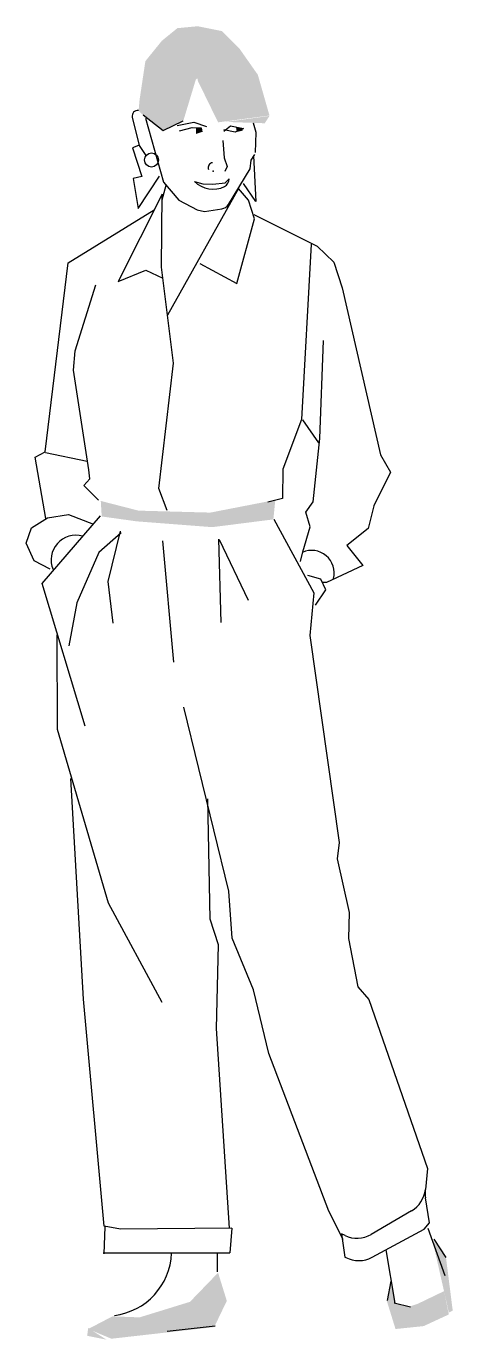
# Model space of a CAD drawing. Extents: x 12.25 to 12.84, y 4 to 5.81.
import ezdxf

# ---------------------------------------------------------------- set-up
doc = ezdxf.new("R2010")
doc.units = 0
doc.header["$LTSCALE"] = 25
doc.layers.get('0').update_dxf_attribs({"linetype": 'CONTINUOUS'})

# ---------------------------------------------------------------- blocks, each defined once
blk = doc.blocks.new('HUM6')
at = {"color": 0}
for p, q in [((-3.189163, 64.64832), (-2.130133, 63.80764)), ((-3.756781, 64.51802), (-3.402409, 63.02966)), ((-3.056215, 64.4774), (-2.106385, 61.07536)), ((-2.130133, 63.80764), (-1.068186, 64.32437)), ((-1.376685, 64.08549), (-0.50371, 64.24902)), ((-1.251811, 63.80576), (-0.589849, 63.97543)), ((-0.589849, 63.97543), (-0.110813, 63.95159)), ((-0.50371, 64.24902), (0.16311, 64.02515)), ((-0.110813, 63.95159), (-0.082725, 63.75191)), ((1.086557, 63.78932), (1.435065, 64.06804)), ((1.435065, 64.06804), (2.136288, 63.92965)), ((2.799102, 63.70296), (2.657353, 64.19909)), ((1.035251, 63.28724), (1.10741, 62.36314)), ((1.691007, 63.73669), (1.086704, 63.85776)), ((2.136288, 63.92965), (1.691007, 63.73669)), ((2.762032, 62.65616), (2.809927, 63.71119)), ((-3.425393, 63.02307), (-3.756447, 62.90401)), ((-3.756447, 62.90401), (-3.257809, 61.38582)), ((-3.402409, 63.02966), (-3.048037, 62.4981)), ((2.531722, 62.24471), (2.73716, 62.55287)), ((1.10741, 62.36314), (1.266124, 61.90652)), ((1.266124, 61.90652), (1.145789, 61.64442)), ((2.480363, 61.78248), (2.531722, 62.24471)), ((2.66467, 62.46815), (2.779281, 60.06676)), ((-3.257809, 61.38582), (-3.720029, 61.27275)), ((-3.720029, 61.27275), (-3.443945, 59.69801)), ((-3.443945, 59.69801), (-2.316699, 61.40662)), ((1.167316, 61.04552), (1.378819, 61.26749)), ((1.336307, 59.90623), (2.480363, 61.78248)), ((-1.987915, 60.90937), (-2.193353, 60.13897)), ((-2.106385, 61.07536), (-1.287106, 60.13824)), ((1.86813, 60.7403), (-1.889438, 54.04268)), ((-0.469412, 61.11747), (-0.030508, 60.99676)), ((-0.030508, 60.99676), (0.505562, 60.97279)), ((0.505562, 60.97279), (1.167316, 61.04552)), ((2.397288, 60.13033), (1.86813, 60.7403)), ((2.779281, 60.06676), (2.131104, 61.00352)), ((-2.17047, 60.44813), (-4.501705, 55.82196)), ((-2.207273, 56.59269), (-2.17047, 60.44813)), ((-1.287106, 60.13824), (-0.324347, 59.61716)), ((2.714558, 59.14295), (2.397288, 60.13033)), ((-7.157355, 56.82006), (-2.60423, 59.62538)), ((-0.324347, 59.61716), (0.057596, 59.53079)), ((0.057596, 59.53079), (0.984817, 59.67225)), ((1.783241, 55.7172), (2.714558, 59.14295)), ((2.685801, 59.36858), (6.030833, 57.69286)), ((5.72307, 57.79618), (5.206957, 48.52923)), ((6.030833, 57.69286), (6.913057, 56.85256)), ((-8.36516, 46.81886), (-7.157355, 56.82006)), ((-4.501705, 55.82196), (-3.046015, 56.4348)), ((-3.046015, 56.4348), (-2.134379, 56.01078)), ((-1.573711, 51.50958), (-2.207273, 56.59269)), ((-0.182151, 56.78226), (1.783241, 55.7172)), ((6.913057, 56.85256), (7.354993, 55.48849)), ((-6.785229, 52.16527), (-5.682688, 55.64769)), ((7.354993, 55.48849), (9.389229, 46.64952)), ((-6.872974, 51.14454), (-6.785229, 52.16527)), ((6.168685, 47.52906), (6.373743, 52.71304)), ((-2.352209, 44.88388), (-1.573711, 51.50958)), ((-6.057344, 45.85572), (-6.872974, 51.14454)), ((5.206957, 48.52923), (4.214594, 45.89068)), ((5.264923, 48.5121), (6.100699, 47.28977)), ((5.824953, 44.16478), (6.168685, 47.52906)), ((-8.90188, 46.54054), (-8.36516, 46.81886)), ((-8.356495, 46.7855), (-6.148036, 46.32326)), ((9.389229, 46.64952), (9.923387, 45.73582)), ((-8.332812, 43.29407), (-8.90188, 46.54054)), ((4.214594, 45.89068), (4.199878, 44.35078)), ((-6.332885, 45.02932), (-6.012722, 45.38794)), ((-6.012722, 45.38794), (-6.057344, 45.85572)), ((9.923387, 45.73582), (9.029845, 43.96398)), ((-5.547483, 44.25196), (-6.332885, 45.02932)), ((-1.909856, 43.71373), (-2.352209, 44.88388)), ((4.199878, 44.35078), (3.412392, 44.15856)), ((5.441661, 43.62378), (5.824953, 44.16478)), ((9.029845, 43.96398), (8.742101, 42.76688)), ((-9.097281, 42.79441), (-8.257742, 43.32302)), ((-8.539834, 39.84965), (-5.446599, 43.42475)), ((-8.257742, 43.32302), (-7.145187, 43.50314)), ((-7.145187, 43.50314), (-5.807989, 42.98592)), ((3.741253, 43.25671), (5.854544, 39.35674)), ((5.662427, 42.84764), (5.441661, 43.62378)), ((-9.3785, 41.97943), (-9.097281, 42.79441)), ((-4.353472, 42.52696), (-5.530602, 41.49147)), ((-4.393211, 42.6126), (-5.060505, 39.96194)), ((5.266036, 41.5196), (5.662427, 42.84764)), ((8.742101, 42.76688), (7.610892, 41.86817)), ((-8.952755, 41.04315), (-9.3785, 41.97943)), ((-2.16425, 42.11161), (-1.584886, 35.69402)), ((0.807403, 42.19078), (0.923403, 37.78178)), ((0.847302, 42.17928), (2.374627, 38.97068)), ((7.610892, 41.86817), (8.458394, 40.79411)), ((-8.115275, 40.61359), (-8.952755, 41.04315)), ((-5.530602, 41.49147), (-6.694115, 38.83047)), ((5.150878, 41.01224), (5.266036, 41.5196)), ((8.458394, 40.79411), (6.534425, 39.9028)), ((-6.263285, 32.29913), (-8.539834, 39.84965)), ((-5.060505, 39.96194), (-4.797213, 37.74274)), ((6.22113, 40.08598), (5.537115, 40.26997)), ((6.49368, 39.52076), (6.22113, 40.08598)), ((6.534425, 39.9028), (6.332715, 39.8942)), ((5.854544, 39.35674), (5.638652, 37.09294)), ((5.95008, 38.69493), (6.49368, 39.52076)), ((-6.694115, 38.83047), (-7.126761, 36.55574)), ((-7.718019, 32.13115), (-7.740181, 37.12991)), ((5.638652, 37.09294), (7.194984, 26.15043)), ((1.349142, 23.57364), (-1.025386, 33.30308)), ((-5.011542, 22.93712), (-7.718019, 32.13115)), ((-6.339948, 17.85823), (-7.021148, 29.5287)), ((0.359279, 22.09858), (0.236065, 28.45816)), ((7.194984, 26.15043), (7.090472, 25.28944)), ((7.090472, 25.28944), (7.723148, 22.44778)), ((-2.176836, 17.67818), (-5.011542, 22.93712)), ((1.526306, 21.08657), (1.349142, 23.57364)), ((7.723148, 22.44778), (7.685973, 21.07333)), ((0.801227, 20.74022), (0.359279, 22.09858)), ((2.655423, 18.35791), (1.526306, 21.08657)), ((7.685973, 21.07333), (8.188084, 18.51712)), ((0.700437, 16.30317), (0.801227, 20.74022)), ((3.46948, 14.99114), (2.655423, 18.35791)), ((8.188084, 18.51712), (8.762681, 17.84288)), ((-5.247871, 5.855881), (-6.339948, 17.85823)), ((8.762681, 17.84288), (11.88605, 8.898906)), ((1.395105, 5.748771), (0.700437, 16.30317)), ((6.656868, 6.645885), (3.46948, 14.99114)), ((11.88605, 8.898906), (11.76465, 7.79061)), ((11.97684, 6.029889), (11.76898, 7.34712)), ((7.417912, 5.149953), (6.656868, 6.645885)), ((11.03057, 6.658967), (8.899243, 5.413056)), ((-5.219452, 5.810192), (-5.262453, 4.378726)), ((-4.375619, 5.682903), (-5.247871, 5.855881)), ((1.508546, 5.750066), (-4.375619, 5.682903)), ((1.508546, 5.750066), (1.407013, 4.430142)), ((8.945693, 4.202978), (11.69662, 5.682583)), ((11.69662, 5.682583), (11.97684, 6.029889)), ((11.90208, 5.744879), (12.79785, 3.244855)), ((7.510182, 5.347694), (7.321567, 5.435331)), ((7.321567, 5.435331), (7.501453, 4.214412)), ((12.87403, 4.191459), (12.23732, 5.156706)), ((-5.302266, 4.430142), (1.407013, 4.430142)), ((0.734139, 4.413897), (0.734139, 3.438066)), ((7.501453, 4.214412), (7.553375, 4.187917)), ((9.663703, 4.589164), (10.1483, 1.773363)), ((9.939785, 2.943013), (9.737972, 1.922534)), ((10.96913, 1.560572), (10.11978, 1.773424)), ((0.632374, 0.556171), (-1.906262, 0.270752))]:
    blk.add_line(p, q, dxfattribs=at)
blk.add_circle((-2.74248, 62.25567), 0.370722, dxfattribs=at)
for centre, radius, start, end in [((-3.471987, 64.58241), 0.291983, 83.28521, 192.7404), ((0.507496, 61.86023), 0.248342, 92.72631, 205.3462), ((0.823419, 61.31522), 0.557446, 303.3035, 355.0891), ((0.521604, 62.12559), 1.413652, 225.4901, 295.4686), ((0.909409, 60.16653), 0.5, 278.6743, 328.627), ((-6.745201, 41.09455), 1.310648, 74.70734, 202.4453), ((5.74246, 40.40737), 1.192802, 345.5024, 114.1856), ((10.27357, 7.953937), 1.5, 300.3094, 353.749), ((13.25065, 7.580922), 1.5, 173.7489, 188.9671), ((8.142241, 6.708026), 1.5, 245.0787, 300.3094), ((-5.126933, 4.551519), 3.449921, 276.9418, 357.7138), ((8.235163, 5.524018), 1.5, 242.9656, 298.2739)]:
    blk.add_arc(centre, radius, start, end, dxfattribs=at)
blk.add_point((0.518452, 61.66288), dxfattribs=at)
for points in [[(-0.39577, 66.50755), (-1.371601, 69.22961), (-1.063444, 64.2991), (-2.193353, 68.56194)], [(-0.344411, 66.55891), (-0.293051, 69.33233), (-0.39577, 66.50755), (-1.371601, 69.22961)], [(-0.344411, 66.55891), (0.990937, 69.07553), (-0.344411, 66.55891), (-0.293051, 69.33233)], [(-0.293051, 66.55891), (1.915408, 68.15105), (-0.344411, 66.55891), (0.990937, 69.07553)], [(-1.063444, 64.2991), (-2.193353, 68.56194), (-2.141994, 63.83686), (-3.066465, 67.48338)], [(-0.293051, 66.45619), (2.891239, 66.76435), (-0.293051, 66.55891), (1.915408, 68.15105)], [(-2.141994, 63.83686), (-3.066465, 67.48338), (-3.117825, 64.55589), (-3.374622, 65.429)], [(0.785498, 64.24773), (3.507553, 64.60725), (-0.293051, 66.45619), (2.891239, 66.76435)], [(-3.117825, 64.55589), (-3.374622, 65.429), (-3.425982, 64.86404)], [(-0.390246, 63.95103), (-0.142186, 63.95103), (-0.390246, 63.63209), (-0.071311, 63.7384)], [(1.204428, 64.26996), (3.259786, 64.19909), (3.507846, 64.5889)], [(1.735986, 63.98646), (2.090358, 63.95103), (1.771423, 63.7384), (2.090358, 63.80928)], [(-3.528701, 43.13897), (-3.425982, 43.70393), (-5.377644, 43.39577), (-5.429003, 44.21752)], [(3.712991, 43.24169), (3.81571, 44.26888), (0.477341, 42.83081), (0.374622, 43.60121)], [(0.477341, 42.83081), (0.374622, 43.60121), (-3.528701, 43.13897), (-3.425982, 43.70393)], [(12.13595, 5.132931), (12.85499, 4.208459), (13.00906, 1.280967), (13.2145, 1.383686)], [(0.785498, 3.386707), (1.247734, 1.897281), (-0.703927, 1.845921), (0.58006, 0.510574)], [(10.18429, 1.743202), (9.722054, 1.897281), (9.927492, 2.770393)], [(12.75227, 2.410876), (13.00906, 1.178248), (11.36556, 1.743202), (11.67372, 0.561934)], [(-0.703927, 1.845921), (0.58006, 0.510574), (-3.374622, 1.024169), (-4.864048, -0.10574)], [(10.90332, 1.589124), (10.18429, 0.407855), (10.18429, 1.743202), (9.722054, 1.897281)], [(11.36556, 1.743202), (11.67372, 0.561934), (10.90332, 1.589124), (10.18429, 0.407855)], [(-3.374622, 1.024169), (-4.864048, -0.10574), (-4.812689, 1.075529), (-6.096677, 0.407855)], [(-6.096677, 0.459215), (-6.148036, 0.048338), (-5.120846, -0.1571)]]:
    blk.add_solid(points, dxfattribs=at)

msp = doc.modelspace()

# ---------------------------------------------------------------- block references
at = {"color": 0, "xscale": 0.026, "yscale": 0.026, "zscale": 0.026}
msp.add_blockref('HUM6', (12.4927, 4.0031), dxfattribs=at)

doc.saveas('drawing.dxf')
